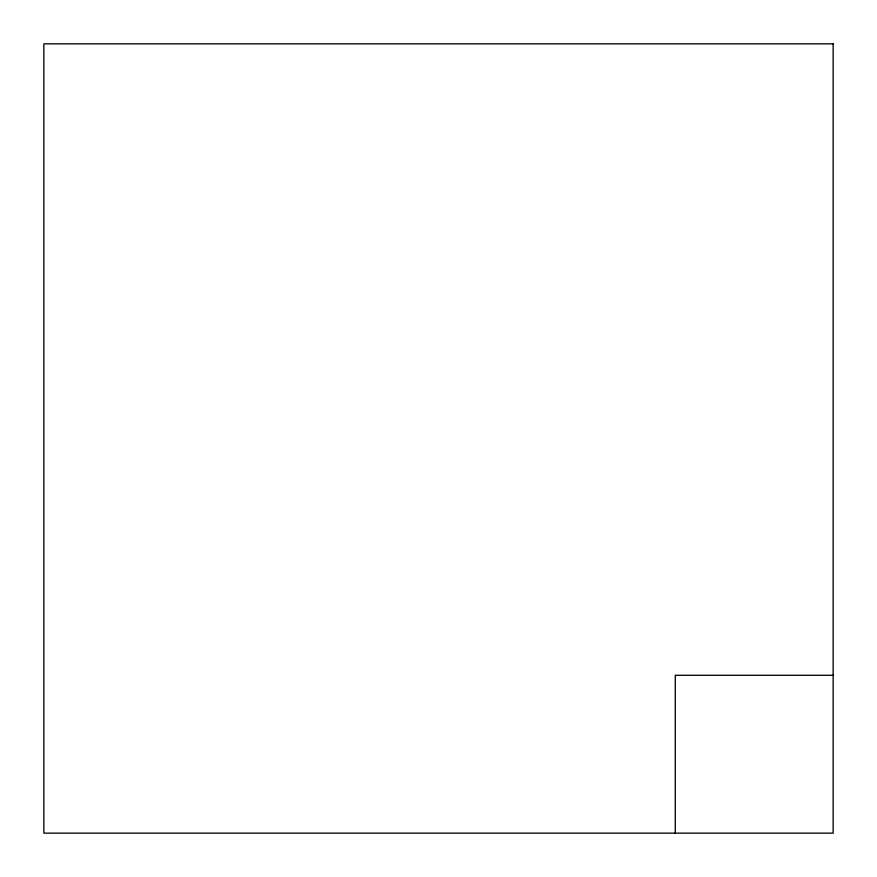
<?xml version="1.0" encoding="UTF-8"?>
<svg xmlns="http://www.w3.org/2000/svg" width="877" height="877" viewBox="0 0 877 877"><rect width="100%" height="100%" fill="white"/><g stroke="black" fill="none" stroke-linecap="round" stroke-linejoin="round"><path stroke-width="1.32" d="M833.15 675.29L675.29 675.29L675.29 833.15M833.15 43.85L43.85 43.85L43.85 833.15L833.15 833.15L833.15 43.85"/></g></svg>
